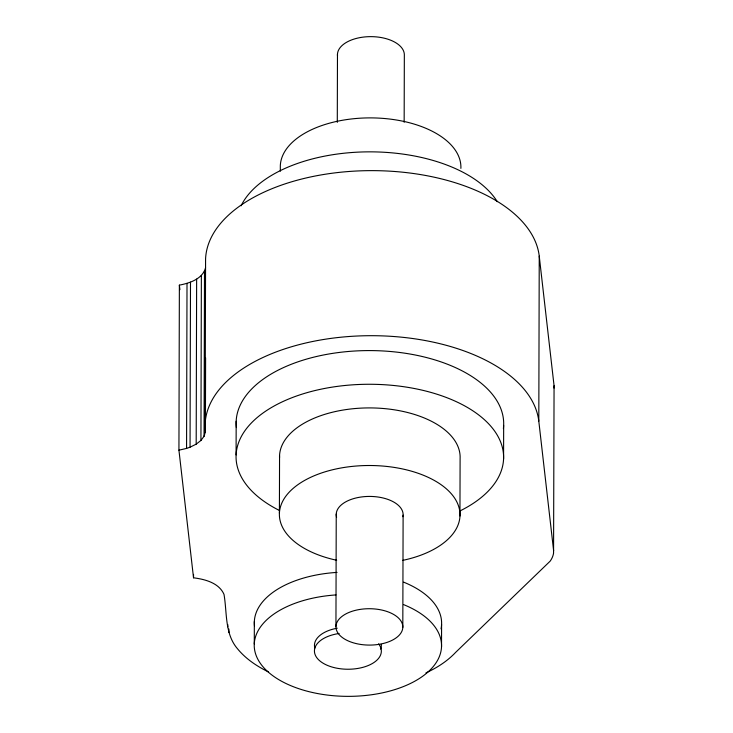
<?xml version="1.0" encoding="UTF-8"?>
<svg xmlns="http://www.w3.org/2000/svg" width="733" height="733" viewBox="0 0 733 733"><rect width="100%" height="100%" fill="white"/><g stroke="black" fill="none" stroke-linecap="round" stroke-linejoin="round"><path stroke-width="1.1" d="M268.26 671.831C256.742 666.169 245.784 658.866 237.584 648.861C224.564 633.843 227.175 612.568 223.996 594.344C218.892 582.808 204.956 579.272 193.53 577.806L178.934 450.181L179.374 285.137C189.645 283.167 202.674 278.989 205.579 267.664M178.934 450.181L186.567 448.413L187.007 283.359M186.567 448.413L190.058 447.194L190.498 282.141M193.53 577.806L193.539 574.388M190.058 447.194L196.187 444.152L196.636 279.108M196.187 444.152L200.934 440.46L201.373 275.406M200.934 440.46L204.058 436.282L204.498 271.228M205.139 423.903L205.579 258.85A167.023 90.819 0.2 0 1 369.459 170.642A167.023 90.819 0.2 0 1 539.241 256.129L554.066 385.732L553.562 553.122A53.106 28.871 0.2 0 1 550.171 561.13L455.77 652.251C447.414 661.111 437.024 667.836 425.974 672.83M204.058 436.282L205.405 431.829L205.607 357.832M227.789 626.834L227.798 624.553M228.888 632.414L228.898 629.006M236.09 454.936L236.173 421.246M254.287 643.995L254.342 621.538M279.401 513.21L279.557 455.605M280.308 171.238L280.327 165.594A90.306 49.102 0.2 0 1 372.877 117.912A90.306 49.102 0.2 0 1 460.883 168.398M335.943 626.367L336.236 514.09M337.29 122.356L337.473 54.306M402.811 627.411A33.443 18.188 0.2 0 0 353.388 610.891A33.443 18.188 0.2 0 0 351.932 642.374A33.443 18.188 0.2 0 0 402.811 627.411L403.113 515.134M404.158 122.264L404.341 55.351A33.443 18.188 0.2 0 0 370.284 36.641A33.443 18.188 0.2 0 0 337.519 55.891M441.523 646.909L441.587 624.452M459.948 516.014L460.104 458.418A90.306 49.102 0.2 0 0 370.128 407.914A90.306 49.102 0.2 0 0 279.539 457.749M503.571 459.096L503.663 425.415M553.626 550.776L538.801 421.173L539.241 256.129M554.001 388.069L554.066 385.732M179.374 285.137L179.897 289.654M205.405 431.829A167.023 90.819 0.2 0 1 361.736 335.842A167.023 90.819 0.2 0 1 538.801 421.173M403.59 582.13A93.65 50.925 0.2 0 1 441.028 628.877M254.498 625.982A93.65 50.925 0.2 0 1 337.061 572.4M236.393 427.596A133.782 72.75 0.2 0 1 370.367 350.585A133.782 72.75 0.2 0 1 503.388 428.576M336.667 560.259A90.306 49.102 0.2 0 1 297.699 484.815A90.306 49.102 0.2 0 1 441.669 485.109A90.306 49.102 0.2 0 1 402.646 560.388M336.603 517.26A33.443 18.188 0.2 0 1 369.056 496.424A33.443 18.188 0.2 0 1 402.912 516.719M241.093 205.799A133.782 72.75 0.2 0 1 366.033 151.878A133.782 72.75 0.2 0 1 497.276 201.676M403.535 604.588A93.65 50.925 0.2 0 1 405.743 685.602A93.65 50.925 0.2 0 1 261.525 664.959A93.65 50.925 0.2 0 1 335.989 594.921M279.355 510.434A133.782 72.75 0.2 0 1 273.95 406.1A133.782 72.75 0.2 0 1 465.876 406.558A133.782 72.75 0.2 0 1 460.122 510.864M381.288 644.38A33.443 18.188 0.2 0 1 380.684 649.117M314.833 648.091A33.443 18.188 0.2 0 1 337.262 628.19M378.549 643.849A33.443 18.188 0.2 0 1 359.756 668.084A33.443 18.188 0.2 0 1 316.079 656.621A33.443 18.188 0.2 0 1 339.104 633.495"/></g></svg>
